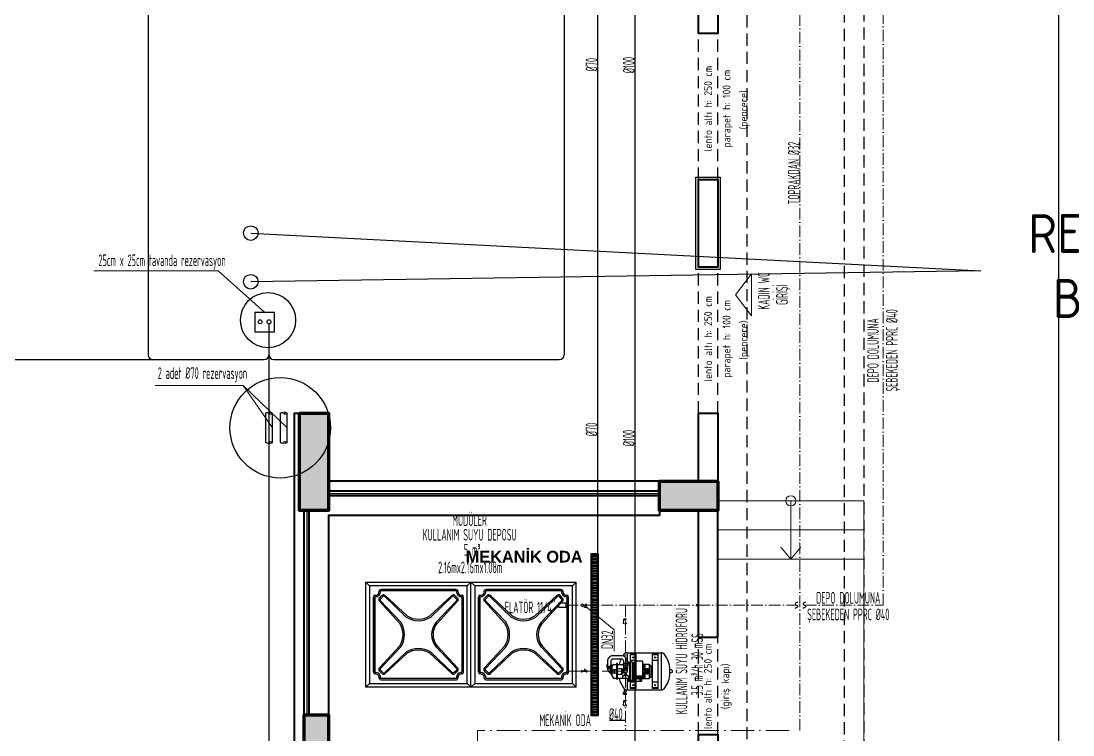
# Model space of a CAD drawing. Header units: centimetres. Extents: x 31 to 22766, y 238 to 3306.
# Drawn here: x 2991 to 4072, y 1451 to 2185 of the extents above; entities that cross this region are included whole.
import ezdxf
from ezdxf.enums import TextEntityAlignment as Align
from ezdxf.xclip import XClip

# ---------------------------------------------------------------- set-up
doc = ezdxf.new("R2010")
doc.units = ezdxf.units.CM
doc.header["$XCLIPFRAME"] = 0
for name, pattern in [('ACAD_ISO07W100', [3, 0, -3]), ('ACAD_ISO10W100', [18, 12, -3, 0, -3]), ('HIDDEN', [0.375, 0.25, -0.125])]:
    doc.linetypes.add(name, pattern=pattern)
for name, color, linetype, lineweight in [('00_BORDA_BETONARME', 5, 'Continuous', 70), ('00_BORDA_DUVAR', 8, 'Continuous', 40), ('00_BORDA_SIVA', 5, 'Continuous', 25), ('00_BORDA_TARAMA', 5, 'Continuous', 9), ('M-HAP-DATA', 42, 'Continuous', 0), ('M-ST-PİSLİK TUTUCU', 7, 'Continuous', 35), ('M-ST-SOGUK SU', 5, 'Continuous', 0), ('M-ST-VANA', 8, 'Continuous', 0), ('MAHAL ADI', 8, 'Continuous', 0), ('merdiven', 8, 'Continuous', 18), ('YAZI1', 8, 'Continuous', 5), ('ÖLÇÜ', 2, 'Continuous', 18)]:
    doc.layers.add(name, color=color, linetype=linetype, lineweight=lineweight)
for name, color, linetype in [('1-VANA', 7, 'Continuous'), ('izdüşüm', 8, 'ACAD_ISO07W100'), ('M-ST-PİSSU', 8, 'Continuous'), ('M-ST-PİSSU YAZI', 7, 'Continuous'), ('M-ST-TEFRİŞ', 8, 'Continuous'), ('M-ST-TEMİZ SU YAZI', 7, 'Continuous'), ('M-TEFRİŞ', 8, 'Continuous'), ('M-VRF-BORU', 3, 'Continuous'), ('NBL_DO_03_Mineral Yünü', 8, '149-AD-DD-00-M-A-02-01_LAYOUT$0$BATTING')]:
    doc.layers.add(name, color=color, linetype=linetype)
doc.styles.add('MENFEZ', font='GENISO.shx')
doc.styles.get("Standard").update_dxf_attribs({"font": 'GENISO.shx'})
doc.styles.add('style1', font='GENISO.shx', dxfattribs={"height": 80})
doc.styles.add('YAZI', font='geniso.shx')
doc.linetypes.add('149-AD-DD-00-M-A-02-01_LAYOUT$0$BATTING', pattern='A,0.0001,-0.1,[134,ltypeshp.shx,S=0.1,R=0,X=-0.1,Y=0],-0.2,[134,ltypeshp.shx,S=0.1,R=180,X=0.1,Y=0],-0.1', length=0.4001)
doc.linetypes.add('WASTEWATER', pattern='A,6,-0.4,[")",Standard,S=1,R=0,X=-0.1,Y=-0.375],-0.2', length=6.6)

# ---------------------------------------------------------------- blocks, each defined once
blk = doc.blocks.new('BETONARME PLANI')
at = {"layer": '00_BORDA_TARAMA'}
h = blk.add_hatch(dxfattribs=at)
h.set_pattern_fill('ANSI36', color=256)
h.set_pattern_definition([(45, (25862.2684, -18283.2323), (1.68379802, 6.1739261), [7.9375, -1.5875, 0, -1.5875])])
h.paths.add_polyline_path([(37985.6, 1232.6), (37985.6, 1202.6), (37925.6, 1202.6), (37925.6, 1232.6)])
h.paths.add_polyline_path([(37955.6, 902.6), (37985.6, 902.6), (37985.6, 842.6), (37955.6, 842.6)])
h.paths.add_polyline_path([(37985.6, 1792.6), (37985.6, 1762.6), (37925.6, 1762.6), (37925.6, 1792.6)])
h.paths.add_polyline_path([(37090.6, 842.6), (37130.6, 842.6), (37130.6, 882.6), (37090.6, 882.6)])
h.paths.add_polyline_path([(37985.6, 352.6), (37985.6, 322.6), (37925.6, 322.6), (37925.6, 352.6)])
h.paths.add_polyline_path([(37090.6, 1272.6), (37130.6, 1272.6), (37130.6, 1312.6), (37090.6, 1312.6)])
h.paths.add_polyline_path([(37555.6, 1302.6), (37585.6, 1302.6), (37585.6, 1202.6), (37555.6, 1202.6)])
h.paths.add_polyline_path([(37100.6, 382.6), (37130.6, 382.6), (37130.6, 322.6), (37100.6, 322.6)])
h.paths.add_polyline_path([(37130.6, 1752.6), (37130.6, 1792.6), (37100.6, 1792.6), (37100.6, 1752.6)])
h.paths.add_polyline_path([(37585.6, 352.6), (37585.6, 322.6), (37525.6, 322.6), (37525.6, 352.6)])
h.paths.add_polyline_path([(37585.6, 842.6), (37560.6, 842.6), (37560.6, 992.6), (37585.6, 992.6)])
h.paths.add_polyline_path([(36035.6, 382.6), (36065.6, 382.6), (36065.6, 322.6), (36035.6, 322.6)])
h.paths.add_polyline_path([(36645.6, 1792.6), (36675.6, 1792.6), (36675.6, 1732.6), (36645.6, 1732.6)])
h.paths.add_polyline_path([(35505.6, 382.6), (35535.6, 382.6), (35535.6, 322.6), (35505.6, 322.6)])
h.paths.add_polyline_path([(36065.6, 1792.6), (36065.6, 1767.6), (35915.6, 1767.6), (35915.6, 1792.6)])
h.paths.add_polyline_path([(37585.6, 1792.6), (37585.6, 1762.6), (37525.6, 1762.6), (37525.6, 1792.6)])
h.paths.add_polyline_path([(36645.6, 382.6), (36675.6, 382.6), (36675.6, 322.6), (36645.6, 322.6)])
h.paths.add_polyline_path([(36645.6, 902.6), (36675.6, 902.6), (36675.6, 842.6), (36645.6, 842.6)])
h.paths.add_polyline_path([(36065.6, 1297.6), (36065.6, 1272.6), (35915.6, 1272.6), (35915.6, 1297.6)])
h.paths.add_polyline_path([(35565.6, 1302.6), (35565.6, 1272.6), (35505.6, 1272.6), (35505.6, 1302.6)])
h.paths.add_polyline_path([(36035.6, 902.6), (36065.6, 902.6), (36065.6, 842.6), (36035.6, 842.6)])
h.paths.add_polyline_path([(35505.6, 902.6), (35535.6, 902.6), (35535.6, 842.6), (35505.6, 842.6)])
h.paths.add_polyline_path([(34925.6, 352.6), (34925.6, 322.6), (34865.6, 322.6), (34865.6, 352.6)])
h.paths.add_polyline_path([(34865.6, 992.6), (34890.6, 992.6), (34890.6, 842.6), (34865.6, 842.6)])
h.paths.add_polyline_path([(34925.6, 1792.6), (34925.6, 1762.6), (34865.6, 1762.6), (34865.6, 1792.6)])
h.paths.add_polyline_path([(34925.6, 1302.6), (34925.6, 1272.6), (34865.6, 1272.6), (34865.6, 1302.6)])
h.paths.add_polyline_path([(36645.6, 1332.6), (36675.6, 1332.6), (36675.6, 1272.6), (36645.6, 1272.6)])
h.paths.add_polyline_path([(35505.6, 1762.6), (35505.6, 1792.6), (35565.6, 1792.6), (35565.6, 1762.6)])
at = {"layer": '00_BORDA_BETONARME', "lineweight": 70, "ltscale": 3}
for points in [[(37555.6, 1302.6), (37585.6, 1302.6), (37585.6, 1202.6), (37555.6, 1202.6)], [(37985.6, 1232.6), (37985.6, 1202.6), (37925.6, 1202.6), (37925.6, 1232.6)], [(37585.6, 842.6), (37560.6, 842.6), (37560.6, 992.6), (37585.6, 992.6)]]:
    blk.add_lwpolyline(points, close=True, dxfattribs=at)
blk = doc.blocks.new('DUVAR PLANI')
at = {"layer": '00_BORDA_DUVAR', "lineweight": 40}
for p, q in [((37560.6, 5992.6), (37560.6, 6202.6)), ((37565.6, 5992.6), (37565.6, 6202.6)), ((37965.6, 6072.6), (37965.6, 6202.6)), ((37985.6, 6072.6), (37985.6, 6202.6)), ((37965.6, 6072.6), (37985.6, 6072.6))]:
    blk.add_line(p, q, dxfattribs=at)
for points in [[(37985.6, 6762.6), (37985.6, 6692.6), (37965.6, 6692.6), (37965.6, 6762.6)], [(37550.6, 5352.6), (37550.6, 6302.6), (37555.6, 6302.6)], [(37965.6, 6232.6), (37965.6, 6302.6), (37985.6, 6302.6), (37985.6, 6232.6)], [(37925.6, 6232.6), (37585.6, 6232.6)], [(37925.6, 6222.6), (37585.6, 6222.6)], [(37925.6, 6217.6), (37585.6, 6217.6)], [(37925.6, 6202.6), (37925.6, 6197.6), (37585.6, 6197.6), (37585.6, 5992.6)], [(37585.6, 5952.6), (37965.6, 5952.6), (37965.6, 5972.6), (37985.6, 5972.6), (37985.6, 5902.6)]]:
    blk.add_lwpolyline(points, dxfattribs=at)
blk.add_lwpolyline([(37985.6, 6542.6), (37985.6, 6452.6), (37965.6, 6452.6), (37965.6, 6542.6)], close=True, dxfattribs=at)
at = {"layer": '00_BORDA_SIVA', "color": 251, "linetype": 'HIDDEN', "ltscale": 50}
for p, q in [((37965.6, 6542.6), (37965.6, 6692.6)), ((37985.6, 6542.6), (37985.6, 6692.6)), ((37965.6, 6302.6), (37965.6, 6452.6)), ((37985.6, 6302.6), (37985.6, 6452.6)), ((37965.6, 5972.6), (37965.6, 6072.6)), ((37985.6, 5972.6), (37985.6, 6072.6))]:
    blk.add_line(p, q, dxfattribs=at)
at = {"layer": '00_BORDA_SIVA', "lineweight": 25}
blk.add_lwpolyline([(37988.1, 6545.1), (37988.1, 6450.1), (37963.1, 6450.1), (37963.1, 6545.1), (37988.1, 6545.1)], close=True, dxfattribs=at)
at = {"layer": 'NBL_DO_03_Mineral Yünü', "ltscale": 5}
for p, q in [((37585.6, 6220.1), (37925.6, 6220.1)), ((37563.1, 6202.6), (37563.1, 5992.6))]:
    blk.add_line(p, q, dxfattribs=at)
blk.add_blockref('BETONARME PLANI', (0, 5000))
blk = doc.blocks.new('REZERVASYON BOŞLUKLARI')
at = {"color": 6}
blk.add_lwpolyline([(3227, -633), (3977.3, -671.8), (3227, -683)], dxfattribs=at)
for centre in [(3227, -633), (3227, -683)]:
    blk.add_circle(centre, 7.5, dxfattribs=at)
at = {"color": 6, "insert": (3916.1, -613.4), "char_height": 40, "width": 546.397, "attachment_point": 1, "style": 'style1'}
blk.add_mtext('\\pxsm1,qc;REZERVASYON BOŞLUKLARI', dxfattribs=at)
blk = doc.blocks.new('G$C59B2B4D2')
at = {"color": 6}
blk.add_blockref('REZERVASYON BOŞLUKLARI', (-647, 1768), dxfattribs=at)
blk = doc.blocks.new('su deposu modül')
at = {"layer": 'M-ST-TEFRİŞ', "color": 7}
for p, q in [((4283, 1463), (4283, 1571)), ((4286.8, 1567.2), (4283, 1571)), ((4283, 1571), (4391, 1571)), ((4387.2, 1567.2), (4391, 1571)), ((4391, 1463), (4391, 1571)), ((4286.8, 1567.2), (4286.8, 1466.8)), ((4387.2, 1567.2), (4286.8, 1567.2)), ((4296.9, 1554.5), (4299.5, 1557.2)), ((4375.4, 1563.4), (4298.7, 1563.4)), ((4375.4, 1561.9), (4298.7, 1561.9)), ((4325.4, 1536.2), (4302.9, 1557.1)), ((4348.6, 1536.2), (4371.2, 1557.1)), ((4377.2, 1554.5), (4374.5, 1557.2)), ((4387.2, 1466.8), (4387.2, 1567.2)), ((4290.7, 1555.4), (4290.7, 1478.7)), ((4290.7, 1478.7), (4290.7, 1555.4)), ((4292.2, 1555.4), (4292.2, 1478.7)), ((4317.9, 1528.6), (4296.9, 1551.3)), ((4297.7, 1553.2), (4300.9, 1556.4)), ((4319, 1529.7), (4297.7, 1552.1)), ((4324.3, 1535.1), (4302, 1556.4)), ((4349.7, 1535.1), (4372.1, 1556.4)), ((4355.1, 1529.7), (4376.4, 1552.1)), ((4356.2, 1528.6), (4377.2, 1551.3)), ((4376.4, 1553.2), (4373.2, 1556.4)), ((4381.9, 1478.7), (4381.9, 1555.4)), ((4383.4, 1478.7), (4383.4, 1555.4)), ((4317.9, 1505.4), (4296.9, 1482.8)), ((4319, 1504.3), (4297.7, 1482)), ((4355.1, 1504.3), (4376.4, 1482)), ((4356.2, 1505.4), (4377.2, 1482.8)), ((4324.3, 1499), (4302, 1477.7)), ((4325.4, 1497.9), (4302.9, 1477)), ((4348.6, 1497.9), (4371.2, 1477)), ((4349.7, 1499), (4372.1, 1477.7)), ((4296.9, 1479.5), (4299.5, 1476.9)), ((4297.7, 1480.9), (4300.9, 1477.7)), ((4298.7, 1472.2), (4375.4, 1472.2)), ((4298.7, 1470.7), (4375.4, 1470.7)), ((4376.4, 1480.9), (4373.2, 1477.7)), ((4377.2, 1479.5), (4374.5, 1476.9)), ((4286.8, 1466.8), (4283, 1463)), ((4391, 1463), (4283, 1463)), ((4286.8, 1466.8), (4387.2, 1466.8)), ((4387.2, 1466.8), (4391, 1463))]:
    blk.add_line(p, q, dxfattribs=at)
for centre, radius, start, end in [((4292.9, 1555.4), 2.29, 110.2966, 180), ((4292.8, 1561.3), 3.82, 260.0241, 9.9759), ((4292.8, 1561.3), 5.35, 266.04, 3.96), ((4298.7, 1561.1), 2.29, 90, 159.7034), ((4298.7, 1561.1), 0.762, 90, 138.9932), ((4301.2, 1555.6), 2.28, 41.277, 135.1741), ((4372.9, 1555.6), 2.28, 44.8259, 138.723), ((4373.2, 1557.5), 0.762, 45, 45.0436), ((4375.4, 1561.1), 2.29, 20.2966, 90), ((4375.4, 1561.1), 0.762, 41.0068, 90), ((4381.3, 1561.3), 5.35, 176.04, 273.96), ((4381.3, 1561.3), 3.82, 170.0241, 279.9759), ((4381.1, 1555.4), 2.29, 0, 69.7034), ((4292.9, 1555.4), 0.762, 131.0068, 180), ((4296.6, 1553.2), 0.762, 135, 135.0416), ((4298.5, 1552.9), 2.29, 135, 225), ((4298.2, 1552.6), 0.762, 135, 225), ((4301.4, 1555.9), 0.762, 45, 135), ((4372.6, 1555.9), 0.762, 45, 135), ((4375.9, 1552.6), 0.762, 315, 45), ((4375.6, 1552.9), 2.29, 315, 45), ((4377.5, 1553.2), 0.762, 44.9584, 45), ((4381.1, 1555.4), 0.762, 0, 48.9932), ((4337, 1554.7), 21.8, 237.8457, 302.1543), ((4299.4, 1517), 21.8, 327.8457, 32.1543), ((4299.6, 1517), 23.1, 326.7171, 33.2829), ((4337, 1554.4), 23.1, 236.7171, 303.2829), ((4370.5, 1517), 20, 140.5107, 219.4893), ((4370.5, 1517), 18.5, 141.0322, 218.9678), ((4337, 1479.6), 23.1, 56.7171, 123.2829), ((4337, 1479.4), 21.8, 57.8457, 122.1543), ((4298.5, 1481.2), 2.29, 135, 225), ((4298.2, 1481.4), 0.762, 135, 225), ((4375.9, 1481.4), 0.762, 315, 45), ((4375.6, 1481.2), 2.29, 315, 45), ((4292.9, 1478.7), 2.29, 180, 249.7034), ((4292.8, 1472.8), 3.82, 350.0241, 99.9759), ((4292.9, 1478.7), 0.762, 180, 228.9932), ((4292.8, 1472.8), 5.35, 356.04, 93.96), ((4296.6, 1480.9), 0.762, 224.9584, 225), ((4298.7, 1472.9), 2.29, 200.2966, 270), ((4298.7, 1472.9), 0.762, 221.0068, 270), ((4301.2, 1478.5), 2.28, 224.8259, 318.723), ((4300.9, 1476.6), 0.762, 225, 225.0436), ((4301.4, 1478.2), 0.762, 225, 315), ((4372.9, 1478.5), 2.28, 221.277, 315.1741), ((4372.6, 1478.2), 0.762, 225, 315), ((4373.2, 1476.6), 0.762, 314.9564, 315), ((4375.4, 1472.9), 0.762, 270, 344.1734), ((4375.4, 1472.9), 0.762, 270, 318.9932), ((4375.4, 1472.9), 2.29, 270, 344.1734), ((4375.4, 1472.9), 2.29, 270, 339.7034), ((4381.3, 1472.8), 5.35, 86.04, 183.96), ((4381.3, 1472.8), 3.82, 80.0241, 189.9759), ((4377.5, 1480.9), 0.762, 315, 315.0416), ((4381.1, 1478.7), 0.762, 285.8266, 0), ((4381.1, 1478.7), 2.29, 285.8266, 0)]:
    blk.add_arc(centre, radius, start, end, dxfattribs=at)
blk = doc.blocks.new('Melant Vana')
at = {"layer": 'M-ST-VANA', "color": 7, "linetype": 'Continuous'}
for points in [[(-2.3, 2.3), (-2.3, 0), (0, 0)], [(-1.6, 2.3), (1.6, 2.3), (-1.6, -2.3), (1.6, -2.3), (-1.6, 2.3)]]:
    blk.add_lwpolyline(points, dxfattribs=at)
blk = doc.blocks.new('HİDROFOR')
at = {"layer": 'M-ST-TEFRİŞ'}
for p, q in [((5457.8, 1192.1), (5457, 1190.1)), ((5460.8, 1189.9), (5457.1, 1189.9)), ((5459.6, 1192.4), (5458.3, 1192.4)), ((5460.1, 1192.1), (5460.9, 1190.1)), ((5439.9, 1145.8), (5439.9, 1180.9)), ((5439.9, 1180.9), (5477.9, 1180.9)), ((5477.9, 1145.8), (5477.9, 1180.9)), ((5441.4, 1177.9), (5441.4, 1171.5)), ((5476.4, 1177.9), (5441.4, 1177.9)), ((5441.4, 1175.3), (5441.9, 1175.3)), ((5441.4, 1174.1), (5441.9, 1174.1)), ((5441.4, 1171.5), (5476.4, 1171.5)), ((5441.9, 1177.9), (5441.9, 1171.5)), ((5447.8, 1177.9), (5447.8, 1171.5)), ((5453.5, 1170.7), (5451.5, 1168.7)), ((5451.5, 1168.7), (5466.4, 1168.7)), ((5451.5, 1164.5), (5451.5, 1168.7)), ((5464.4, 1170.7), (5453.5, 1170.7)), ((5464.4, 1170.7), (5466.4, 1168.7)), ((5466.4, 1164.5), (5466.4, 1168.7)), ((5470, 1177.9), (5470, 1171.5)), ((5475.9, 1177.9), (5475.9, 1171.5)), ((5475.9, 1175.3), (5476.4, 1175.3)), ((5475.9, 1174.1), (5476.4, 1174.1)), ((5476.4, 1177.9), (5476.4, 1171.5)), ((5448.3, 1161.5), (5448.3, 1154.1)), ((5463.8, 1162), (5448.8, 1162)), ((5466.4, 1164.5), (5451.5, 1164.5)), ((5451.6, 1162), (5451.6, 1164.5)), ((5452.5, 1162), (5452.5, 1164.5)), ((5453.4, 1162), (5453.4, 1164.5)), ((5454.4, 1162), (5454.4, 1164.5)), ((5455.3, 1162), (5455.3, 1164.5)), ((5456.2, 1162), (5456.2, 1164.5)), ((5457.1, 1162), (5457.1, 1164.5)), ((5458, 1162), (5458, 1164.5)), ((5459.8, 1162), (5459.8, 1164.5)), ((5460.8, 1162), (5460.8, 1164.5)), ((5461.7, 1162), (5461.7, 1164.5)), ((5462.6, 1162), (5462.6, 1164.5)), ((5463.5, 1151.8), (5463.5, 1164.5)), ((5464.3, 1154.1), (5464.3, 1161.5)), ((5464.4, 1151.8), (5464.4, 1164.5)), ((5465.3, 1151.8), (5465.3, 1164.5)), ((5466.2, 1151.8), (5466.2, 1164.5)), ((5466.2, 1160.7), (5468.9, 1160.7)), ((5466.2, 1159.3), (5467.7, 1160.3)), ((5468.2, 1159.6), (5466.2, 1158.2)), ((5468.9, 1146.7), (5468.9, 1160.7)), ((5441.4, 1155.3), (5441.4, 1148.9)), ((5476.4, 1155.3), (5441.4, 1155.3)), ((5441.4, 1152.7), (5441.9, 1152.7)), ((5441.4, 1151.5), (5441.9, 1151.5)), ((5441.4, 1148.9), (5476.4, 1148.9)), ((5441.9, 1155.3), (5441.9, 1148.9)), ((5447.8, 1155.3), (5447.8, 1148.9)), ((5448.8, 1153.6), (5463.8, 1153.6)), ((5448.9, 1146.7), (5451.9, 1146.7)), ((5449.4, 1151.3), (5468.4, 1151.3)), ((5449.4, 1151.3), (5449.4, 1149.3)), ((5468.4, 1149.3), (5449.4, 1149.3)), ((5449.4, 1149.3), (5468.4, 1149.3)), ((5449.4, 1149.3), (5449.4, 1148.8)), ((5449.7, 1147.7), (5450.5, 1148.3)), ((5450.2, 1153.2), (5449.9, 1153.2)), ((5449.9, 1148.3), (5467.9, 1148.3)), ((5450.2, 1151.3), (5450.2, 1153.6)), ((5451.9, 1148.3), (5450.2, 1147)), ((5450.8, 1146.1), (5450.8, 1142.1)), ((5453.3, 1146.1), (5450.8, 1146.1)), ((5451.3, 1142.1), (5451.3, 1146.1)), ((5451.6, 1151.8), (5451.6, 1153.6)), ((5451.6, 1151.8), (5466.2, 1151.8)), ((5451.9, 1146.1), (5451.9, 1148.3)), ((5452.2, 1151.3), (5452.2, 1151.8)), ((5452.5, 1151.8), (5452.5, 1153.6)), ((5453.3, 1146.1), (5453.3, 1142.1)), ((5453.4, 1151.8), (5453.4, 1153.6)), ((5453.4, 1146.1), (5453.4, 1142.2)), ((5453.4, 1146.1), (5454.9, 1146.1)), ((5454.4, 1151.8), (5454.4, 1153.6)), ((5454.9, 1142.2), (5454.9, 1146.1)), ((5455.1, 1146.2), (5455.1, 1142.1)), ((5455.1, 1146.2), (5456.8, 1146.2)), ((5455.3, 1151.8), (5455.3, 1153.6)), ((5456.2, 1151.8), (5456.2, 1153.6)), ((5456.8, 1146.2), (5456.8, 1142.1)), ((5457, 1146), (5456.8, 1146.2)), ((5457.1, 1151.8), (5457.1, 1153.6)), ((5458, 1151.8), (5458, 1153.6)), ((5459.8, 1151.8), (5459.8, 1153.6)), ((5460.8, 1151.8), (5460.8, 1153.6)), ((5461.7, 1151.8), (5461.7, 1153.6)), ((5462.6, 1151.8), (5462.6, 1153.6)), ((5463.6, 1147.3), (5463.6, 1141)), ((5463.6, 1147.3), (5466.4, 1147.3)), ((5465.6, 1151.3), (5465.6, 1151.8)), ((5467.7, 1147), (5465.9, 1148.3)), ((5465.9, 1147.3), (5465.9, 1148.3)), ((5467.1, 1155.6), (5466.2, 1155.6)), ((5466.4, 1147.3), (5466.4, 1141)), ((5468.9, 1146.7), (5466.4, 1146.7)), ((5467.3, 1148.3), (5468.2, 1147.7)), ((5467.6, 1151.3), (5467.6, 1155.1)), ((5467.6, 1154.1), (5467.9, 1154.1)), ((5467.9, 1153.2), (5467.6, 1153.2)), ((5468.4, 1151.3), (5468.4, 1149.3)), ((5468.4, 1149.3), (5468.4, 1148.8)), ((5470, 1155.3), (5470, 1148.9)), ((5475.9, 1155.3), (5475.9, 1148.9)), ((5475.9, 1152.7), (5476.4, 1152.7)), ((5475.9, 1151.5), (5476.4, 1151.5)), ((5476.4, 1155.3), (5476.4, 1148.9)), ((5439.9, 1145.8), (5450.8, 1145.8)), ((5443.1, 1140.4), (5443.1, 1131.1)), ((5446.4, 1140.4), (5446.4, 1131.1)), ((5450.8, 1145.8), (5448.4, 1145.8)), ((5450.8, 1142.4), (5448.4, 1142.4)), ((5450.8, 1144.1), (5451.3, 1144.1)), ((5453.3, 1142.1), (5450.8, 1142.1)), ((5450.9, 1135.8), (5450.9, 1135)), ((5466.8, 1135.9), (5451, 1135.9)), ((5451.9, 1132.1), (5451.9, 1142.1)), ((5453.4, 1145.8), (5453.3, 1145.8)), ((5453.4, 1142.4), (5453.3, 1142.4)), ((5453.4, 1144.1), (5454.9, 1144.1)), ((5453.4, 1142.2), (5454.9, 1142.2)), ((5455.1, 1145.8), (5454.9, 1145.8)), ((5455.1, 1142.4), (5454.9, 1142.4)), ((5455.1, 1142.1), (5456.8, 1142.1)), ((5456.2, 1140.4), (5456.2, 1135.4)), ((5461.4, 1140.6), (5456.4, 1140.6)), ((5457, 1142.3), (5456.8, 1142.1)), ((5456.9, 1141.2), (5456.9, 1141.8)), ((5456.9, 1141.8), (5458.4, 1141.8)), ((5458.5, 1141.2), (5456.9, 1141.2)), ((5456.9, 1140.8), (5458.5, 1140.8)), ((5456.9, 1140.6), (5456.9, 1140.8)), ((5457, 1146), (5457, 1142.3)), ((5457, 1146), (5458.5, 1146)), ((5457, 1142.3), (5458.4, 1142.3)), ((5457.1, 1141.2), (5457.1, 1140.8)), ((5457.3, 1141.2), (5457.3, 1141.8)), ((5457.3, 1140.6), (5457.3, 1140.8)), ((5458.1, 1141.2), (5458.1, 1141.8)), ((5458.1, 1140.6), (5458.1, 1140.8)), ((5458.3, 1141.2), (5458.3, 1140.8)), ((5458.4, 1142.3), (5458.4, 1141.6)), ((5458.4, 1141.6), (5459.4, 1141.6)), ((5458.5, 1141.2), (5458.5, 1141.6)), ((5458.5, 1140.6), (5458.5, 1140.8)), ((5458.6, 1140.6), (5458.6, 1141.6)), ((5459.3, 1140.6), (5459.3, 1141.6)), ((5459.4, 1142.3), (5459.4, 1141.6)), ((5461, 1141.8), (5459.4, 1141.8)), ((5459.4, 1141.2), (5459.4, 1141.6)), ((5459.4, 1141.2), (5461, 1141.2)), ((5459.4, 1140.6), (5459.4, 1140.8)), ((5461, 1140.8), (5459.4, 1140.8)), ((5459.6, 1140.8), (5459.6, 1141.2)), ((5459.8, 1141.2), (5459.8, 1141.8)), ((5459.8, 1140.6), (5459.8, 1140.8)), ((5460.6, 1141.2), (5460.6, 1141.8)), ((5460.6, 1140.6), (5460.6, 1140.8)), ((5460.7, 1144.6), (5461.4, 1144.6)), ((5460.7, 1143.6), (5461.4, 1143.6)), ((5460.8, 1140.8), (5460.8, 1141.2)), ((5461, 1141.2), (5461, 1141.8)), ((5461, 1140.6), (5461, 1140.8)), ((5461.4, 1144.6), (5461.6, 1144.8)), ((5461.4, 1144.6), (5461.4, 1144.1)), ((5461.4, 1144.1), (5461.4, 1143.6)), ((5461.4, 1143.6), (5461.6, 1143.4)), ((5461.6, 1144.8), (5461.6, 1143.4)), ((5461.6, 1144.8), (5462.6, 1144.8)), ((5461.6, 1143.4), (5462.6, 1143.4)), ((5461.7, 1135.4), (5461.7, 1140.4)), ((5462.6, 1145.5), (5462.6, 1142.7)), ((5462.6, 1145.5), (5463.6, 1145.5)), ((5462.6, 1142.7), (5463.6, 1142.7)), ((5463.6, 1141), (5466.4, 1141)), ((5465.9, 1132.1), (5465.9, 1141)), ((5466.4, 1145.8), (5477.9, 1145.8)), ((5466.9, 1135.8), (5466.9, 1135)), ((5448.4, 1129.1), (5452.7, 1129.1)), ((5448.4, 1125.7), (5452.7, 1125.7)), ((5451, 1134.9), (5466.8, 1134.9)), ((5451.7, 1129.1), (5451.9, 1129.4)), ((5451.9, 1125.4), (5451.7, 1125.7)), ((5451.9, 1129.4), (5454.6, 1129.4)), ((5454.6, 1125.4), (5451.9, 1125.4)), ((5453.9, 1130.5), (5452.2, 1131.6)), ((5453.5, 1129.4), (5454.3, 1127.4)), ((5454.3, 1127.4), (5453.5, 1125.4)), ((5454.2, 1128.4), (5453.8, 1129.4)), ((5453.8, 1125.4), (5454.2, 1126.4)), ((5463.9, 1130.5), (5453.9, 1130.5)), ((5463.9, 1130.5), (5453.9, 1130.5)), ((5454.7, 1127.4), (5454.2, 1128.4)), ((5454.2, 1126.4), (5454.7, 1127.4)), ((5454.3, 1127.4), (5454.7, 1127.4)), ((5456.5, 1129.1), (5455.4, 1129.1)), ((5456.5, 1125.7), (5455.4, 1125.7)), ((5456.4, 1135.1), (5461.4, 1135.1)), ((5456.9, 1128.4), (5456.9, 1129.8)), ((5461, 1129.8), (5456.9, 1129.8)), ((5456.9, 1128.4), (5461, 1128.4)), ((5457.2, 1134.9), (5457.2, 1130.1)), ((5457.2, 1132.4), (5460.6, 1132.4)), ((5460.6, 1130.1), (5460.6, 1134.9)), ((5461, 1128.4), (5461, 1129.8)), ((5463.9, 1130.5), (5465.6, 1131.6))]:
    blk.add_line(p, q, dxfattribs=at)
at = {"layer": 'M-ST-TEFRİŞ', "extrusion": (7.51091e-16, 1, 0)}
for p, q in [((5456.2, 1167.5), (5456.2, 1165.3)), ((5461.6, 1167.5), (5456.2, 1167.5)), ((5456.2, 1165.3), (5461.6, 1165.3)), ((5461.5, 1167.4), (5456.3, 1167.4)), ((5456.3, 1167.4), (5456.3, 1165.4)), ((5456.3, 1165.4), (5461.5, 1165.4)), ((5456.6, 1167), (5457, 1167)), ((5457, 1165.9), (5456.6, 1167)), ((5457, 1167), (5457.2, 1166.4)), ((5457.3, 1165.9), (5457, 1165.9)), ((5457.2, 1166.4), (5457.4, 1167)), ((5457.2, 1166.4), (5457.2, 1166.4)), ((5457.5, 1166.5), (5457.3, 1165.9)), ((5457.4, 1167), (5457.7, 1167)), ((5457.5, 1166.5), (5457.5, 1166.5)), ((5457.7, 1165.9), (5457.5, 1166.5)), ((5457.7, 1167), (5457.9, 1166.4)), ((5458.1, 1165.9), (5457.7, 1165.9)), ((5457.9, 1166.4), (5458.1, 1167)), ((5457.9, 1166.4), (5457.9, 1166.4)), ((5458.4, 1167), (5458.1, 1165.9)), ((5458.1, 1167), (5458.4, 1167)), ((5458.3, 1165.9), (5458.7, 1167)), ((5458.7, 1165.9), (5458.3, 1165.9)), ((5459.1, 1167), (5458.7, 1165.9)), ((5458.7, 1167), (5459.1, 1167)), ((5459.3, 1167), (5459, 1165.9)), ((5459, 1165.9), (5459.8, 1165.9)), ((5459.7, 1167), (5459.3, 1167)), ((5459.4, 1166.1), (5459.7, 1167)), ((5459.9, 1166.1), (5459.4, 1166.1)), ((5459.8, 1165.9), (5459.9, 1166.1)), ((5461.5, 1165.4), (5461.5, 1167.4)), ((5461.6, 1165.3), (5461.6, 1167.5))]:
    blk.add_line(p, q, dxfattribs=at)
at = {"layer": 'M-ST-TEFRİŞ'}
for centre, radius in [((5444.6, 1174.7), 0.6), ((5473.2, 1174.7), 0.6), ((5460.5, 1166.4), 0.577), ((5460.5, 1166.4), 0.301), ((5444.6, 1152.1), 0.6), ((5473.2, 1152.1), 0.6), ((5458.9, 1144.1), 1.89), ((5458.9, 1144.1), 1.69)]:
    blk.add_circle(centre, radius, dxfattribs=at)
for centre, radius, start, end in [((5459, 1159.9), 30.1, 93.6121, 124.5104), ((5457.1, 1190), 0.1, 157.7965, 270), ((5458.3, 1191.9), 0.5, 90, 157.7965), ((5459.6, 1191.9), 0.5, 22.2035, 90), ((5460.8, 1190), 0.1, 270, 22.2035), ((5458.9, 1159.9), 30.1, 55.4896, 86.3879), ((5444.5, 1180.9), 4.6, 124.5364, 180), ((5473.3, 1180.9), 4.6, 0, 55.4636), ((5448.8, 1161.5), 0.5, 90, 180), ((5463.8, 1161.5), 0.5, 0, 90), ((5467.9, 1160), 0.425, 304.992, 124.992), ((5448.8, 1154.1), 0.5, 180, 270), ((5449.9, 1148.8), 0.5, 180, 270), ((5449.9, 1153.7), 0.425, 193.8865, 270), ((5449.9, 1147.4), 0.425, 124.992, 304.992), ((5463.8, 1154.1), 0.5, 270, 0), ((5467.1, 1155.1), 0.5, 0, 90), ((5467.9, 1147.4), 0.425, 235.008, 55.008), ((5467.9, 1153.7), 0.425, 270, 90), ((5467.9, 1148.8), 0.5, 270, 0), ((5444.5, 1145.8), 4.6, 180, 235.4636), ((5458.9, 1166.8), 30, 235.4636, 238.0846), ((5448.4, 1140.4), 5.37, 90, 180), ((5448.4, 1140.4), 2, 90, 180), ((5458.9, 1166.8), 30, 245.3967, 256.5066), ((5451, 1135.8), 0.1, 90, 180), ((5456.4, 1140.4), 0.25, 90, 180), ((5456.4, 1135.4), 0.25, 180, 270), ((5461.4, 1140.4), 0.25, 0, 90), ((5461.4, 1135.4), 0.25, 270, 0), ((5458.9, 1166.8), 30, 283.4934, 304.5364), ((5466.8, 1135.8), 0.1, 0, 90), ((5473.3, 1145.8), 4.6, 304.5364, 0), ((5448.4, 1131.1), 5.37, 180, 270), ((5448.4, 1131.1), 2, 180, 270), ((5451, 1135), 0.1, 180, 270), ((5456.2, 1130.1), 1, 270, 0), ((5456.2, 1130.1), 4.37, 270, 0), ((5466.8, 1135), 0.1, 270, 0)]:
    blk.add_arc(centre, radius, start, end, dxfattribs=at)
for centre, major_axis, ratio, start_param, end_param in [((5452.9, 1132.1), (-1, 0), 0.666667, 0, 0.785398), ((5452.7, 1127.4), (0, -1.69), 0.707107, 0, 3.141593), ((5457, 1133.1), (-5, 0), 0.666667, 0.911625, 1.551333), ((5454.4, 1127.4), (0, -2), 0.707107, 0, 3.141593), ((5454.6, 1127.4), (0, -2), 0.707107, 0, 3.141593), ((5460.9, 1133.1), (-5, 0), 0.666667, 1.59026, 2.229968), ((5464.9, 1132.1), (-1, 0), 0.666667, 2.356194, 3.141593)]:
    blk.add_ellipse(centre, major_axis=major_axis, ratio=ratio, start_param=start_param, end_param=end_param, dxfattribs=at)
blk = doc.blocks.new('MELANT PİSLİK TUTUCU')
at = {"layer": 'M-ST-PİSLİK TUTUCU', "color": 7, "lineweight": -3}
for p, q in [((-2.6, 1.1), (-2.6, -1.1)), ((2.6, 1.1), (2.6, -1.1))]:
    blk.add_line(p, q, dxfattribs=at)
at = {"layer": 'M-ST-PİSLİK TUTUCU', "lineweight": -3, "ltscale": 0.25}
for p, q in [((2.6, 0), (-2.6, 0)), ((1, 0), (-0.8, -1.9)), ((-1.4, -1.3), (-0.1, -2.5))]:
    blk.add_line(p, q, dxfattribs=at)
blk = doc.blocks.new('MELANT ÇEKVALF')
at = {"layer": 'M-ST-VANA', "ltscale": 0.25}
for p, q in [((-2.6, 2), (-1.5, 2.5)), ((2.6, 2), (-2.6, 2)), ((-2.6, 2), (-1.5, 1.5))]:
    blk.add_line(p, q, dxfattribs=at)
at = {"layer": 'M-ST-VANA', "color": 7}
for p, q in [((-2.6, -1.1), (2.6, 1.1)), ((-2.6, 1.1), (-2.6, -1.1)), ((2.6, 1.1), (2.6, -1.1))]:
    blk.add_line(p, q, dxfattribs=at)
blk = doc.blocks.new('G$CCD2FF134')
at = {"layer": 'M-TEFRİŞ'}
h = blk.add_hatch(dxfattribs=at)
h.set_pattern_fill('LINE', color=2, scale=0.5, angle=180)
h.set_pattern_definition([(180, (-35737.1934, 4456.113), (-2e-16, -1.5875), [])])
h.paths.add_polyline_path([(-123.5, -635.5), (-129.5, -635.5), (-129.5, -799.5), (-123.5, -799.5)])
for p, q in [((-455.7, -386.4), (-475.7, -386.4)), ((-475.7, -386.4), (-475.7, -406.4)), ((-455.7, -406.4), (-455.7, -386.4)), ((-475.7, -406.4), (-455.7, -406.4))]:
    blk.add_line(p, q)
for points in [[(81.8, -684.2, 58.4), (80.6, -684.7, 58.4), (78, -685.9, 58.4), (83.7, -688.4, 58.4), (80.8, -689.9, 58.4), (79.4, -690.6, 58.4)], [(90, -684.2, 58.4), (88.8, -684.7, 58.4), (86.2, -685.9, 58.4), (92, -688.4, 58.4), (89.1, -689.9, 58.4), (87.6, -690.6, 58.4)]]:
    blk.add_open_spline(points, degree=3, knots=[0, 0, 0, 0, 2.783397, 6.297828, 9.757628, 9.757628, 9.757628, 9.757628])
at = {"layer": '1-VANA', "elevation": 58.4}
blk.add_lwpolyline([(-163.6, -689.4), (-155.7, -689.4), (-155.7, -685.2), (-163.6, -685.2)], close=True, dxfattribs=at)
at = {"layer": 'M-ST-PİSSU', "color": 11, "linetype": 'WASTEWATER', "ltscale": 5}
for p, q in [((-123.2, -639.3, 58.4), (-123.2, -7, 0.6)), ((-85, -1390), (-85, -10))]:
    blk.add_line(p, q, dxfattribs=at)
blk.add_circle((-126.7, -639.3, 58.4), 3.5, dxfattribs=at)
at = {"layer": 'M-ST-SOGUK SU', "linetype": 'ACAD_ISO10W100'}
for p, q in [((170, -687.3), (170, 463)), ((84.3, -816), (84.3, 88.5)), ((-155.7, -687.3), (-95, -687.3)), ((-95, -687.3), (-22, -687.3)), ((-95, -687.3), (-95, -816)), ((-20, -687.3), (81, -687.3)), ((89.3, -687.3), (170, -687.3))]:
    blk.add_line(p, q, dxfattribs=at)
at = {"layer": 'M-ST-SOGUK SU', "linetype": 'ACAD_ISO10W100', "ltscale": 2}
for p, q in [((-95, -755.2), (-163.6, -755.2)), ((-95, -816), (-247, -816)), ((-247, -816), (-247, -873.4)), ((-95, -816), (84.3, -816))]:
    blk.add_line(p, q, dxfattribs=at)
at = {"layer": 'M-ST-SOGUK SU', "linetype": 'ACAD_ISO10W100'}
blk.add_circle((-21, -687.3), 1, dxfattribs=at)
at = {"layer": 'M-ST-TEMİZ SU YAZI'}
blk.add_line((-111.3, -805.4, 13.2), (-95, -805.4, 13.2), dxfattribs=at)
at = {"layer": 'M-ST-VANA', "color": 7, "linetype": 'Continuous'}
for q in [(-137.3, -687.3, 58.4), (-106.7, -734.5, 58.4)]:
    blk.add_line((-106.7, -712.7, 58.4), q, dxfattribs=at)
at = {"layer": 'M-TEFRİŞ', "color": 2}
for points in [[(-122.5, -634.5), (-130.5, -634.5), (-130.5, -800.5), (-122.5, -800.5)], [(-123.5, -635.5), (-129.5, -635.5), (-129.5, -799.5), (-123.5, -799.5)]]:
    blk.add_lwpolyline(points, close=True, dxfattribs=at)
at = {"layer": 'M-VRF-BORU'}
for p, q in [((-585.5, -38.6), (-585.5, -430)), ((-158, -38.6), (-158, -430)), ((-461.3, -1431.9), (-461.3, -398.1)), ((-3036.9, -435), (-466.3, -435)), ((-456.3, -435), (-163, -435))]:
    blk.add_line(p, q, dxfattribs=at)
for centre in [(-470.4, -396.1), (-461.3, -396.1)]:
    blk.add_circle(centre, 2, dxfattribs=at)
for centre, start, end in [((-580.5, -430), 180, 270), ((-466.3, -430), 270, 0), ((-456.3, -430), 180, 270), ((-163, -430), 270, 0)]:
    blk.add_arc(centre, 5, start, end, dxfattribs=at)
at = {"layer": 'ÖLÇÜ', "ltscale": 3}
blk.add_lwpolyline([(34.7, -390), (18.2, -368.4), (34.7, -346.8)], close=True, dxfattribs=at)
for p in [(-4644.7, -2234.5), (-4536.7, -2234.5)]:
    blk.add_blockref('su deposu modül', p)
at = {"layer": 'M-ST-TEFRİŞ'}
for name, p, rotation in [('MELANT ÇEKVALF', (-95, -703.7, 58.4), 90), ('MELANT PİSLİK TUTUCU', (-137.1, -755.2, 58.4), 180), ('MELANT ÇEKVALF', (-95, -787.9, 58.4), 90)]:
    blk.add_blockref(name, p, dxfattribs=dict(at, rotation=rotation))
at = {"layer": 'M-ST-TEFRİŞ', "color": 3, "linetype": 'Continuous', "rotation": 270}
blk.add_blockref('HİDROFOR', (-1239.1, 4703.7, 58.4), dxfattribs=at)
at = {"layer": 'M-ST-VANA', "xscale": -1}
for p, rotation in [((-137.3, -687.3, 58.4), 270), ((-126.8, -755.2, 58.4), 270), ((-95, -776.7, 58.4), 180)]:
    blk.add_blockref('Melant Vana', p, dxfattribs=dict(at, rotation=rotation))
at = {"layer": 'M-ST-PİSSU YAZI', "linetype": 'WASTEWATER', "ltscale": 4, "width": 0.5}
for s, p in [('Ø70', (-123.8, -138.8, 42.6)), ('Ø100', (-85.6, -140.7)), ('Ø70', (-123.8, -513.6, 42.6)), ('Ø100', (-85.6, -523.9))]:
    blk.add_text(s, height=12, rotation=90, dxfattribs=at).set_placement(p)
at = {"layer": 'M-ST-TEFRİŞ', "color": 7, "width": 0.5}
for s, p in [('MODÜLER', (-255.2, -598.5)), ('KULLANIM SUYU DEPOSU ', (-253.1, -614.9)), ('5 m³', (-252.5, -630.3)), ('2.16mx2.16mx1.08m', (-254.4, -648.4))]:
    blk.add_text(s, height=12, dxfattribs=at).set_placement(p, align=Align.MIDDLE)
blk.add_text('KULLANIM SUYU HİDROFORU', height=12, rotation=90, dxfattribs=at).set_placement((-31.3, -799.4, 58.4))
blk.add_text('3.5 m³/h-30 mSS', height=12, rotation=90, dxfattribs=at).set_placement((-21.3, -748, 58.4), align=Align.MIDDLE)
at = {"layer": 'M-ST-TEMİZ SU YAZI', "linetype": 'WASTEWATER', "ltscale": 4, "width": 0.5}
blk.add_text('TOPRAKDAN Ø32', height=12, rotation=90, dxfattribs=at).set_placement((84.1, -275.5))
at = {"layer": 'M-ST-TEMİZ SU YAZI', "width": 0.5}
for s, p in [('ŞEBEKEDEN PPRC Ø40', (180, -425.5, -58.4)), ('DEPO DOLUMUNA', (159.5, -425.5, -58.4))]:
    blk.add_text(s, height=12, rotation=90, dxfattribs=at).set_placement(p, align=Align.MIDDLE)
for s, p in [('DEPO DOLUMUNA', (134.1, -679.7, 58.4)), ('ŞEBEKEDEN PPRC Ø40', (134.1, -697.9, 58.4))]:
    blk.add_text(s, height=12, dxfattribs=at).set_placement(p, align=Align.MIDDLE)
at = {"layer": 'M-ST-TEMİZ SU YAZI', "linetype": 'WASTEWATER', "ltscale": 4, "width": 0.5}
blk.add_text('Ø40', height=12, dxfattribs=at).set_placement((-111.9, -805.1, 13.2))
at = {"layer": 'M-ST-VANA', "color": 7, "linetype": 'Continuous', "width": 0.5}
blk.add_text('FLATÖR 11/4"', height=12, dxfattribs=at).set_placement((-193.1, -688.2, 58.4), align=Align.MIDDLE)
blk.add_text('DN32', height=12, rotation=90, dxfattribs=at).set_placement((-107.7, -732.3, 58.4))
at = {"layer": 'MAHAL ADI', "color": 1, "lineweight": -3, "style": 'YAZI', "width": 0.5}
for s, p in [('KADIN WC', (53.2, -383.7)), ('GİRİŞİ', (71.9, -378.8))]:
    blk.add_text(s, height=12, rotation=90, dxfattribs=at).set_placement(p)
blk.add_text('MEKANİK ODA', height=12, dxfattribs=at).set_placement((-183.4, -811.4))
blk = doc.blocks.new('A$Ce276fa5c')
for p, q in [((-464.8, -490), (-464.8, -520)), ((-457.8, -520), (-457.8, -490)), ((-449.8, -490), (-449.8, -520)), ((-442.8, -520), (-442.8, -490))]:
    blk.add_line(p, q)
for centre, radius in [((-462.3, -394.4), 28.3), ((-449.8, -505), 51.6)]:
    blk.add_circle(centre, radius)
for points in [[(-464.8, -490), (-462.4, -489.3), (-460.1, -490.8), (-457.8, -490)], [(-457.8, -490), (-460, -489), (-461.3, -490)], [(-449.8, -490), (-447.5, -489.3), (-445.1, -490.8), (-442.8, -490)], [(-442.8, -490), (-445, -489), (-446.4, -490)], [(-464.8, -520), (-462.4, -520.7), (-460.1, -519.2), (-457.8, -520)], [(-457.8, -520), (-460, -521), (-461.3, -520)], [(-449.8, -520), (-447.5, -520.7), (-445.1, -519.2), (-442.8, -520)], [(-442.8, -520), (-445, -521), (-446.4, -520)]]:
    blk.add_spline(points, degree=3)
at = {"layer": 'M-HAP-DATA', "color": 2}
for p, q in [((-513.4, -343.6), (-641.2, -343.6)), ((-465.7, -386.4), (-513.4, -343.6)), ((-578.4, -461.4), (-488, -461.4)), ((-457.8, -505), (-488, -461.4)), ((-488, -461.4), (-442.8, -505))]:
    blk.add_line(p, q, dxfattribs=at)
at = {"layer": 'M-HAP-DATA', "color": 2, "style": 'MENFEZ', "width": 0.5}
for s, p in [('25cm x 25cm tavanda rezervasyon', (-636.6, -338.9)), ('2 adet %%C70 rezervasyon', (-575.6, -454.8))]:
    blk.add_text(s, height=12, dxfattribs=at).set_placement(p)

msp = doc.modelspace()

# ---------------------------------------------------------------- linework, layer by layer
msp.add_lwpolyline([(237, 2572), (4057, 2572), (4057, 382), (237, 382)], close=True)
at = {"layer": 'izdüşüm', "color": 251, "linetype": 'HIDDEN', "ltscale": 50}
for points in [[(437, 2422), (3857, 2422), (3857, 652), (437, 652)], [(457, 2402), (3837, 2402), (3837, 672), (457, 672)], [(557, 772), (3737, 772), (3737, 2302), (557, 2302)]]:
    msp.add_lwpolyline(points, close=True, dxfattribs=at)
at = {"layer": 'merdiven', "ltscale": 3}
for p in [(3782, 1692), (3771.8, 1644.4), (3792.2, 1644.4)]:
    msp.add_line(p, (3782, 1632), dxfattribs=at)
for points in [[(3707, 1692), (3857, 1692)], [(3857, 1692), (3857, 1632)], [(3707, 1662), (3857, 1662)], [(3707, 1632), (3857, 1632)], [(3857, 1447), (3857, 1632)]]:
    msp.add_lwpolyline(points, dxfattribs=at)
msp.add_circle((3782, 1692), 5.21, dxfattribs=at)

# ---------------------------------------------------------------- block references
ref = msp.add_blockref('G$CCD2FF134', (3707, 2272))
XClip(ref).set_block_clipping_path([(-3470.0000000001, -1889.9999999982), (349.9999999999, 300.0000000019)])
for name, p in [('DUVAR PLANI', (-34278.6, -4520.6)), ('G$C59B2B4D2', (647, 832)), ('A$Ce276fa5c', (3707, 2272))]:
    msp.add_blockref(name, p)

# ---------------------------------------------------------------- texts
at = {"layer": 'YAZI1', "char_height": 8, "attachment_point": 1, "rotation": 90, "style": 'style1'}
for s, insert, width in [('\\pxsm1,qc;lento altı h: 250 cm', (3693, 1529.1), 1131.573), ('\\pxsm1,qc;parapet h: 100 cm', (3712, 1529.1), 1131.573), ('\\pxsm1,qc;(pencere)', (3729.4, 2039), 109.279), ('\\pxsm1,qc;lento altı h: 250 cm', (3693, 1292.5), 1131.573), ('\\pxsm1,qc;parapet h: 100 cm', (3712, 1292.5), 1131.573), ('\\pxsm1,qc;(pencere)', (3729.4, 1802.4), 109.279), ('\\pxsm1,qc;lento altı h: 250 cm', (3692.7, 935.5), 1131.573), ('\\pxsm1,qc;(giriş kapı)', (3710.7, 1446.7), 109.279)]:
    msp.add_mtext(s, dxfattribs=dict(at, insert=insert, width=width))
at = {"layer": 'YAZI1', "insert": (3443.7, 1640.6), "char_height": 12, "width": 128.487, "attachment_point": 1, "style": 'style1'}
msp.add_mtext('\\pxsm1,qc;{\\fArial|b1|i0|c162|p34;MEKANİK ODA}', dxfattribs=at)

doc.saveas('drawing.dxf')
